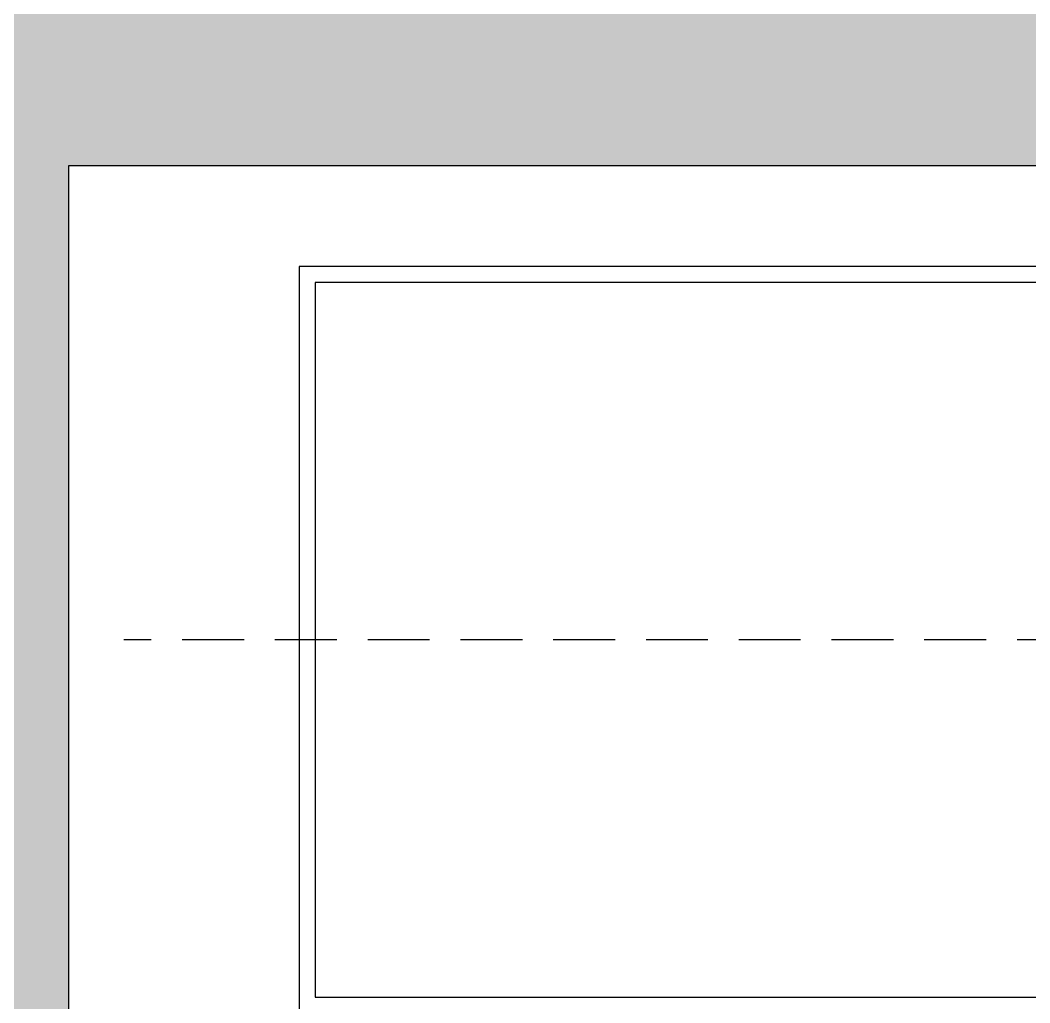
# Model space of a CAD drawing. Header units: centimetres. Extents: x 4942 to 11683, y -41622 to -36787.
# Drawn here: x 6872.9 to 7028.4, y -38083.1 to -37931.9 of the extents above; entities that cross this region are included whole.
import ezdxf

# ---------------------------------------------------------------- set-up
doc = ezdxf.new("R2010")
doc.units = ezdxf.units.CM
doc.header["$LTSCALE"] = 0.75
doc.header["$MEASUREMENT"] = 0
doc.linetypes.add('CEKIRDEK$0$DASHED', pattern=[19.05, 12.7, -6.35])
for name, color, linetype in [('V-0_Hatch_Concrete', 252, 'Continuous'), ('V-2_Column', 160, 'Continuous'), ('V-5_Elevator', 243, 'Continuous')]:
    doc.layers.add(name, color=color, linetype=linetype)
pattern_1 = [(325.927958, (24750.571, 43015.336), (7.0029358, 10.3541726), []), (325.927958, (24752.247, 43006.657), (7.0029358, 10.3541726), [6.25, -3.125])]

# ---------------------------------------------------------------- blocks, each defined once
blk = doc.blocks.new('CEKIRDEK$0$asansor')
at = {"linetype": 'CEKIRDEK$0$DASHED'}
blk.add_line((-57.5, -263), (-57.5, 27), dxfattribs=at)
for p, q in [((-115, -212.5), (-115, 0)), ((-115, 0), (0, 0)), ((-112.5, -212.5), (-112.5, -2.5)), ((-112.5, -2.5), (-2.5, -2.5)), ((-2.5, -2.5), (-2.5, -212.5))]:
    blk.add_line(p, q)

msp = doc.modelspace()

# ---------------------------------------------------------------- hatches: boundary and pattern name
at = {"layer": 'V-0_Hatch_Concrete'}
h = msp.add_hatch(dxfattribs=at)
h.set_pattern_fill('ANSI33', color=256, scale=50, angle=-79.072)
h.set_pattern_definition(pattern_1)
h.paths.add_polyline_path([(6151.34, -37721.76), (7170.34, -37721.76), (7170.34, -37756.76), (6880.34, -37756.76), (6880.34, -37919.26), (7170.34, -37919.26), (7170.34, -37954.26), (6880.34, -37954.26), (6880.34, -38516.76), (7170.34, -38516.76), (7170.34, -38551.76), (6835.34, -38551.76), (6835.34, -37756.76), (6151.34, -37756.76)])
h = msp.add_hatch(dxfattribs=at)
h.set_pattern_fill('ANSI33', color=256, scale=50, angle=-79.072)
h.set_pattern_definition(pattern_1)
h.paths.add_polyline_path([(6151.35, -37721.76), (7170.35, -37721.76), (7170.35, -37756.76), (6880.35, -37756.76), (6880.35, -37919.26), (7170.35, -37919.26), (7170.35, -37954.26), (6880.35, -37954.26), (6880.35, -38516.76), (7170.35, -38516.76), (7170.35, -38551.76), (6835.35, -38551.76), (6835.35, -37756.76), (6151.35, -37756.76)])

# ---------------------------------------------------------------- linework, layer by layer
at = {"layer": 'V-2_Column'}
for points in [[(6151.34, -37721.76), (7170.34, -37721.76), (7170.34, -37756.76), (6880.34, -37756.76), (6880.34, -37919.26), (7170.34, -37919.26), (7170.34, -37954.26), (6880.34, -37954.26), (6880.34, -38516.76), (7170.34, -38516.76), (7170.34, -38551.76), (6835.34, -38551.76), (6835.34, -37756.76), (6151.34, -37756.76)], [(6151.35, -37721.76), (7170.35, -37721.76), (7170.35, -37756.76), (6880.35, -37756.76), (6880.35, -37919.26), (7170.35, -37919.26), (7170.35, -37954.26), (6880.35, -37954.26), (6880.35, -38516.76), (7170.35, -38516.76), (7170.35, -38551.76), (6835.35, -38551.76), (6835.35, -37756.76), (6151.35, -37756.76)]]:
    msp.add_lwpolyline(points, close=True, dxfattribs=at)

# ---------------------------------------------------------------- block references
at = {"layer": 'V-5_Elevator', "xscale": -1, "rotation": 89.99989956935123}
msp.add_blockref('CEKIRDEK$0$asansor', (6915.84, -38084.76), dxfattribs=at)

doc.saveas('drawing.dxf')
